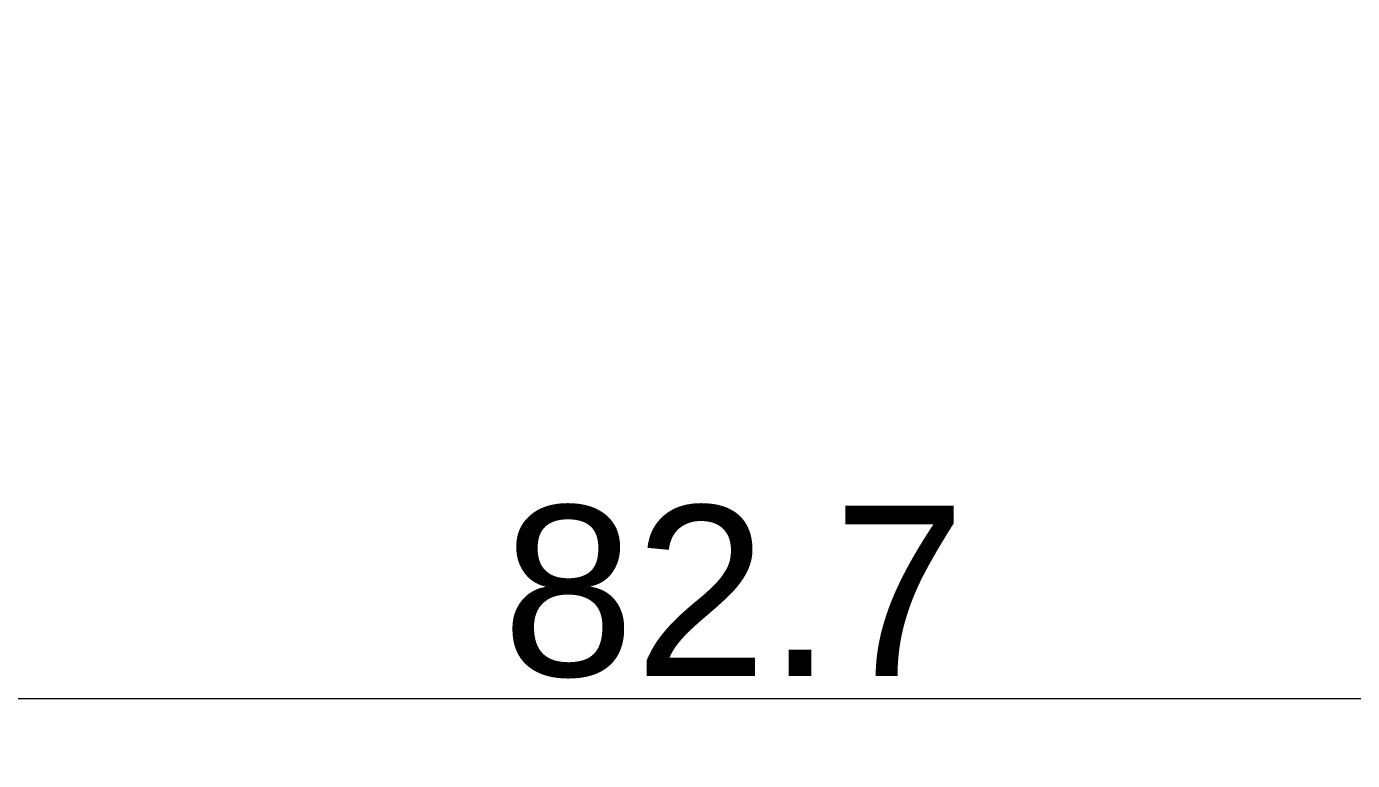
# Model space of a CAD drawing. Header units: inches. Extents: x 0 to 22015, y 0 to 16774.
# Drawn here: x 3637 to 4919, y 11631 to 12342 of the extents above; entities that cross this region are included whole.
import ezdxf

# ---------------------------------------------------------------- set-up
doc = ezdxf.new("R2010")
doc.units = ezdxf.units.IN
doc.header["$MEASUREMENT"] = 0
doc.layers.get('Defpoints').update_dxf_attribs({"lineweight": 5})
doc.styles.add('Roman', font='arial.ttf')
doc.styles.get("Standard").update_dxf_attribs({"font": 'arial.ttf'})
doc.dimstyles.new('ISO-25', dxfattribs={"dimscale": 30, "dimtxt": 1.5, "dimasz": 1.5, "dimexe": 2, "dimexo": 2, "dimtad": 1, "dimtih": 1, "dimtoh": 1, "dimdec": 1, "dimlfac": 0.03937, "dimdsep": 46, "dimtxsty": 'Standard', "dimcen": 2.5, "dimclrd": 7, "dimclre": 7, "dimclrt": 7, "dimadec": 0, "dimazin": 0, "dimtfac": 1, "dimtdec": 1, "dimtmove": 0, "dimatfit": 3, "dimfxl": 1, "dimlwd": 5, "dimlwe": 5, "dimarcsym": 0})

# ---------------------------------------------------------------- blocks, each defined once
blk = doc.blocks.new('*D45')
at = {"color": 7, "linetype": 'Continuous', "lineweight": 5, "transparency": 16777216}
for p, q in [((3270.9, 12283.5), (3270.9, 11631.1)), ((5370.9, 12283.5), (5370.9, 11631.1)), ((3315.9, 11691.1), (5325.9, 11691.1))]:
    blk.add_line(p, q, dxfattribs=at)
at = {"color": 7, "transparency": 16777216}
for points in [[(3315.9, 11698.6), (3315.9, 11683.6), (3270.9, 11691.1)], [(5325.9, 11698.6), (5325.9, 11683.6), (5370.9, 11691.1)]]:
    blk.add_solid(points, dxfattribs=at)
at = {"layer": 'Defpoints', "color": 0, "transparency": 16777216}
for p in [(3270.9, 12343.5), (5370.9, 12343.5), (5370.9, 11691.1)]:
    blk.add_point(p, dxfattribs=at)
at = {"color": 7, "lineweight": 5, "transparency": 16777216, "insert": (4320.9, 11794.1), "char_height": 165, "attachment_point": 5, "style": 'Roman'}
blk.add_mtext('82.7', dxfattribs=at)

msp = doc.modelspace()

# ---------------------------------------------------------------- dimensions: what is measured, and where the dimension line sits
at = {"color": 7, "lineweight": 5}
dim = msp.add_linear_dim(base=(5370.85, 11691.09), p1=(3270.85, 12343.48), p2=(5370.85, 12343.48), dimstyle='ISO-25', override={"dimtxt": 5.5, "dimpost": '\\X', "dimtxsty": 'Roman', "dimtmove": 1}, dxfattribs=at)
dim.commit()
dim.dimension.update_dxf_attribs({"geometry": '*D45', "text_midpoint": (4320.85, 11691.09), "dimtype": 160})

doc.saveas('drawing.dxf')
